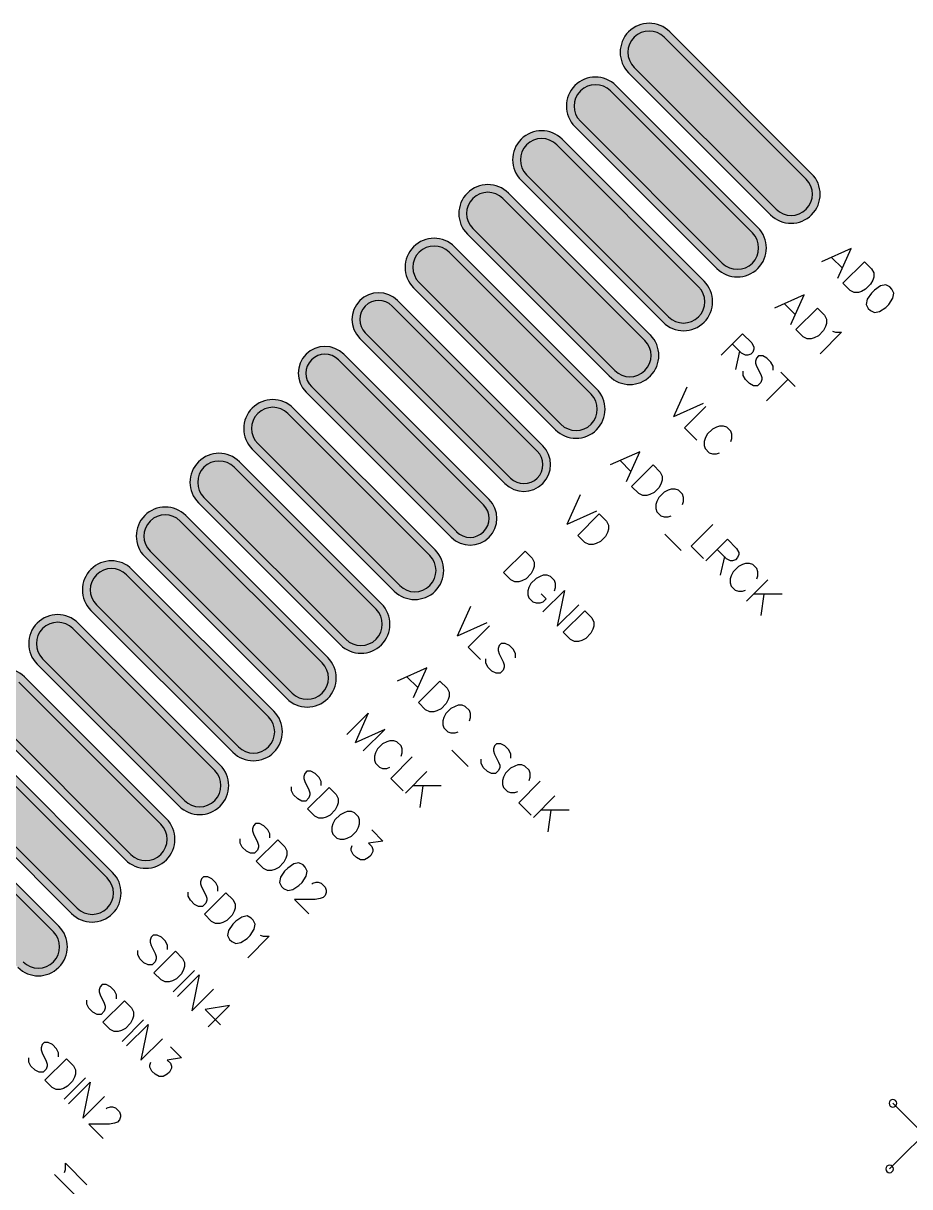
# Model space of a CAD drawing. Header units: millimetres. Extents: x -16.3 to 57, y -39.6 to 27.9.
# Drawn here: x 15.49 to 21.32, y -8.64 to -0.99 of the extents above; entities that cross this region are included whole.
import ezdxf

# ---------------------------------------------------------------- set-up
doc = ezdxf.new("R2010")
doc.units = ezdxf.units.MM
doc.header["$MEASUREMENT"] = 0
for name, color, linetype in [('TopLayer', 1, 'Continuous'), ('TopOverlay', 2, 'Continuous'), ('TopPaste', 8, 'Continuous'), ('TopSolder', 216, 'Continuous')]:
    doc.layers.add(name, color=color, linetype=linetype)

msp = doc.modelspace()

# ---------------------------------------------------------------- hatches: boundary and pattern name
at = {"layer": 'TopLayer'}
h = msp.add_hatch(color=1, dxfattribs=at)
edge = h.paths.add_edge_path()
edge.add_arc((20.5387, -2.1111), 0.14, 225, 405)
edge.add_line((20.6376, -2.0121), (19.7043, -1.0787))
edge.add_arc((19.6053, -1.1777), 0.14, 45, 225)
edge.add_line((19.5063, -1.2767), (20.4397, -2.2101))
h = msp.add_hatch(color=1, dxfattribs=at)
edge = h.paths.add_edge_path()
edge.add_arc((20.1851, -2.4646), 0.14, 225, 405)
edge.add_line((20.2841, -2.3657), (19.3507, -1.4323))
edge.add_arc((19.2517, -1.5313), 0.14, 45, 225)
edge.add_line((19.1527, -1.6302), (20.0861, -2.5636))
h = msp.add_hatch(color=1, dxfattribs=at)
edge = h.paths.add_edge_path()
edge.add_arc((19.8315, -2.8182), 0.14, 225, 405)
edge.add_line((19.9305, -2.7192), (18.9971, -1.7858))
edge.add_arc((18.8982, -1.8848), 0.14, 45, 225)
edge.add_line((18.7992, -1.9838), (19.7326, -2.9172))
h = msp.add_hatch(color=1, dxfattribs=at)
edge = h.paths.add_edge_path()
edge.add_arc((19.478, -3.1717), 0.14, 225, 405)
edge.add_line((19.577, -3.0728), (18.6436, -2.1394))
edge.add_arc((18.5446, -2.2384), 0.14, 45, 225)
edge.add_line((18.4456, -2.3373), (19.379, -3.2707))
h = msp.add_hatch(color=1, dxfattribs=at)
edge = h.paths.add_edge_path()
edge.add_arc((19.1244, -3.5253), 0.14, 225, 405)
edge.add_line((19.2234, -3.4263), (18.29, -2.4929))
edge.add_arc((18.1911, -2.5919), 0.14, 45, 225)
edge.add_line((18.0921, -2.6909), (19.0255, -3.6243))
h = msp.add_hatch(color=1, dxfattribs=at)
edge = h.paths.add_edge_path()
edge.add_arc((18.7815, -3.8895), 0.125, 225, 405)
edge.add_line((18.8699, -3.8011), (17.9153, -2.8465))
edge.add_arc((17.8269, -2.9349), 0.125, 45, 225)
edge.add_line((17.7385, -3.0232), (18.6931, -3.9778))
h = msp.add_hatch(color=1, dxfattribs=at)
edge = h.paths.add_edge_path()
edge.add_arc((18.4279, -4.243), 0.125, 225, 405)
edge.add_line((18.5163, -4.1546), (17.5617, -3.2))
edge.add_arc((17.4733, -3.2884), 0.125, 45, 225)
edge.add_line((17.385, -3.3768), (18.3396, -4.3314))
h = msp.add_hatch(color=1, dxfattribs=at)
edge = h.paths.add_edge_path()
edge.add_arc((18.0638, -4.586), 0.14, 225, 405)
edge.add_line((18.1628, -4.487), (17.2294, -3.5536))
edge.add_arc((17.1304, -3.6526), 0.14, 45, 225)
edge.add_line((17.0314, -3.7516), (17.9648, -4.6849))
h = msp.add_hatch(color=1, dxfattribs=at)
edge = h.paths.add_edge_path()
edge.add_arc((17.7102, -4.9395), 0.14, 225, 405)
edge.add_line((17.8092, -4.8405), (16.8758, -3.9071))
edge.add_arc((16.7768, -4.0061), 0.14, 45, 225)
edge.add_line((16.6779, -4.1051), (17.6112, -5.0385))
h = msp.add_hatch(color=1, dxfattribs=at)
edge = h.paths.add_edge_path()
edge.add_arc((17.3567, -5.2931), 0.14, 225, 405)
edge.add_line((17.4557, -5.1941), (16.5223, -4.2607))
edge.add_arc((16.4233, -4.3597), 0.14, 45, 225)
edge.add_line((16.3243, -4.4587), (17.2577, -5.3921))
h = msp.add_hatch(color=1, dxfattribs=at)
edge = h.paths.add_edge_path()
edge.add_arc((17.0031, -5.6466), 0.14, 225, 405)
edge.add_line((17.1021, -5.5476), (16.1687, -4.6142))
edge.add_arc((16.0697, -4.7132), 0.14, 45, 225)
edge.add_line((15.9707, -4.8122), (16.9041, -5.7456))
h = msp.add_hatch(color=1, dxfattribs=at)
edge = h.paths.add_edge_path()
edge.add_arc((16.6496, -6.0002), 0.14, 225, 405)
edge.add_line((16.7486, -5.9012), (15.8152, -4.9678))
edge.add_arc((15.7162, -5.0668), 0.14, 45, 225)
edge.add_line((15.6172, -5.1658), (16.5506, -6.0992))
h = msp.add_hatch(color=1, dxfattribs=at)
edge = h.paths.add_edge_path()
edge.add_arc((16.296, -6.3537), 0.14, 225, 405)
edge.add_line((16.395, -6.2547), (15.4616, -5.3213))
edge.add_arc((15.3626, -5.4203), 0.14, 45, 225)
edge.add_line((15.2636, -5.5193), (16.197, -6.4527))
h = msp.add_hatch(color=1, dxfattribs=at)
edge = h.paths.add_edge_path()
edge.add_arc((15.9425, -6.7073), 0.14, 225, 405)
edge.add_line((16.0415, -6.6083), (15.1081, -5.6749))
edge.add_arc((15.0091, -5.7739), 0.14, 45, 225)
edge.add_line((14.9101, -5.8729), (15.8435, -6.8063))
h = msp.add_hatch(color=1, dxfattribs=at)
edge = h.paths.add_edge_path()
edge.add_arc((15.5889, -7.0608), 0.14, 225, 405)
edge.add_line((15.6879, -6.9618), (14.7545, -6.0284))
edge.add_arc((14.6555, -6.1274), 0.14, 45, 225)
edge.add_line((14.5565, -6.2264), (15.4899, -7.1598))
at = {"layer": 'TopPaste'}
h = msp.add_hatch(color=8, dxfattribs=at)
edge = h.paths.add_edge_path()
edge.add_arc((20.5387, -2.1111), 0.14, 225, 405)
edge.add_line((20.6376, -2.0121), (19.7043, -1.0787))
edge.add_arc((19.6053, -1.1777), 0.14, 45, 225)
edge.add_line((19.5063, -1.2767), (20.4397, -2.2101))
h = msp.add_hatch(color=8, dxfattribs=at)
edge = h.paths.add_edge_path()
edge.add_arc((20.1851, -2.4646), 0.14, 225, 405)
edge.add_line((20.2841, -2.3657), (19.3507, -1.4323))
edge.add_arc((19.2517, -1.5313), 0.14, 45, 225)
edge.add_line((19.1527, -1.6302), (20.0861, -2.5636))
h = msp.add_hatch(color=8, dxfattribs=at)
edge = h.paths.add_edge_path()
edge.add_arc((19.8315, -2.8182), 0.14, 225, 405)
edge.add_line((19.9305, -2.7192), (18.9971, -1.7858))
edge.add_arc((18.8982, -1.8848), 0.14, 45, 225)
edge.add_line((18.7992, -1.9838), (19.7326, -2.9172))
h = msp.add_hatch(color=8, dxfattribs=at)
edge = h.paths.add_edge_path()
edge.add_arc((19.478, -3.1717), 0.14, 225, 405)
edge.add_line((19.577, -3.0728), (18.6436, -2.1394))
edge.add_arc((18.5446, -2.2384), 0.14, 45, 225)
edge.add_line((18.4456, -2.3373), (19.379, -3.2707))
h = msp.add_hatch(color=8, dxfattribs=at)
edge = h.paths.add_edge_path()
edge.add_arc((19.1244, -3.5253), 0.14, 225, 405)
edge.add_line((19.2234, -3.4263), (18.29, -2.4929))
edge.add_arc((18.1911, -2.5919), 0.14, 45, 225)
edge.add_line((18.0921, -2.6909), (19.0255, -3.6243))
h = msp.add_hatch(color=8, dxfattribs=at)
edge = h.paths.add_edge_path()
edge.add_arc((18.7815, -3.8895), 0.125, 225, 405)
edge.add_line((18.8699, -3.8011), (17.9153, -2.8465))
edge.add_arc((17.8269, -2.9349), 0.125, 45, 225)
edge.add_line((17.7385, -3.0232), (18.6931, -3.9778))
h = msp.add_hatch(color=8, dxfattribs=at)
edge = h.paths.add_edge_path()
edge.add_arc((18.4279, -4.243), 0.125, 225, 405)
edge.add_line((18.5163, -4.1546), (17.5617, -3.2))
edge.add_arc((17.4733, -3.2884), 0.125, 45, 225)
edge.add_line((17.385, -3.3768), (18.3396, -4.3314))
h = msp.add_hatch(color=8, dxfattribs=at)
edge = h.paths.add_edge_path()
edge.add_arc((18.0638, -4.586), 0.14, 225, 405)
edge.add_line((18.1628, -4.487), (17.2294, -3.5536))
edge.add_arc((17.1304, -3.6526), 0.14, 45, 225)
edge.add_line((17.0314, -3.7516), (17.9648, -4.6849))
h = msp.add_hatch(color=8, dxfattribs=at)
edge = h.paths.add_edge_path()
edge.add_arc((17.7102, -4.9395), 0.14, 225, 405)
edge.add_line((17.8092, -4.8405), (16.8758, -3.9071))
edge.add_arc((16.7768, -4.0061), 0.14, 45, 225)
edge.add_line((16.6779, -4.1051), (17.6112, -5.0385))
h = msp.add_hatch(color=8, dxfattribs=at)
edge = h.paths.add_edge_path()
edge.add_arc((17.3567, -5.2931), 0.14, 225, 405)
edge.add_line((17.4557, -5.1941), (16.5223, -4.2607))
edge.add_arc((16.4233, -4.3597), 0.14, 45, 225)
edge.add_line((16.3243, -4.4587), (17.2577, -5.3921))
h = msp.add_hatch(color=8, dxfattribs=at)
edge = h.paths.add_edge_path()
edge.add_arc((17.0031, -5.6466), 0.14, 225, 405)
edge.add_line((17.1021, -5.5476), (16.1687, -4.6142))
edge.add_arc((16.0697, -4.7132), 0.14, 45, 225)
edge.add_line((15.9707, -4.8122), (16.9041, -5.7456))
h = msp.add_hatch(color=8, dxfattribs=at)
edge = h.paths.add_edge_path()
edge.add_arc((16.6496, -6.0002), 0.14, 225, 405)
edge.add_line((16.7486, -5.9012), (15.8152, -4.9678))
edge.add_arc((15.7162, -5.0668), 0.14, 45, 225)
edge.add_line((15.6172, -5.1658), (16.5506, -6.0992))
h = msp.add_hatch(color=8, dxfattribs=at)
edge = h.paths.add_edge_path()
edge.add_arc((16.296, -6.3537), 0.14, 225, 405)
edge.add_line((16.395, -6.2547), (15.4616, -5.3213))
edge.add_arc((15.3626, -5.4203), 0.14, 45, 225)
edge.add_line((15.2636, -5.5193), (16.197, -6.4527))
h = msp.add_hatch(color=8, dxfattribs=at)
edge = h.paths.add_edge_path()
edge.add_arc((15.9425, -6.7073), 0.14, 225, 405)
edge.add_line((16.0415, -6.6083), (15.1081, -5.6749))
edge.add_arc((15.0091, -5.7739), 0.14, 45, 225)
edge.add_line((14.9101, -5.8729), (15.8435, -6.8063))
h = msp.add_hatch(color=8, dxfattribs=at)
edge = h.paths.add_edge_path()
edge.add_arc((15.5889, -7.0608), 0.14, 225, 405)
edge.add_line((15.6879, -6.9618), (14.7545, -6.0284))
edge.add_arc((14.6555, -6.1274), 0.14, 45, 225)
edge.add_line((14.5565, -6.2264), (15.4899, -7.1598))
at = {"layer": 'TopSolder'}
h = msp.add_hatch(color=216, dxfattribs=at)
edge = h.paths.add_edge_path()
edge.add_arc((20.5387, -2.1111), 0.1908, 225, 405)
edge.add_line((20.6736, -1.9762), (19.7402, -1.0428))
edge.add_arc((19.6053, -1.1777), 0.1908, 45, 225)
edge.add_line((19.4704, -1.3126), (20.4037, -2.246))
h = msp.add_hatch(color=216, dxfattribs=at)
edge = h.paths.add_edge_path()
edge.add_arc((20.1851, -2.4646), 0.1908, 225, 405)
edge.add_line((20.32, -2.3297), (19.3866, -1.3963))
edge.add_arc((19.2517, -1.5313), 0.1908, 45, 225)
edge.add_line((19.1168, -1.6662), (20.0502, -2.5996))
h = msp.add_hatch(color=216, dxfattribs=at)
edge = h.paths.add_edge_path()
edge.add_arc((19.8315, -2.8182), 0.1908, 225, 405)
edge.add_line((19.9665, -2.6833), (19.0331, -1.7499))
edge.add_arc((18.8982, -1.8848), 0.1908, 45, 225)
edge.add_line((18.7632, -2.0197), (19.6966, -2.9531))
h = msp.add_hatch(color=216, dxfattribs=at)
edge = h.paths.add_edge_path()
edge.add_arc((19.478, -3.1717), 0.1908, 225, 405)
edge.add_line((19.6129, -3.0368), (18.6795, -2.1034))
edge.add_arc((18.5446, -2.2384), 0.1908, 45, 225)
edge.add_line((18.4097, -2.3733), (19.3431, -3.3067))
h = msp.add_hatch(color=216, dxfattribs=at)
edge = h.paths.add_edge_path()
edge.add_arc((19.1244, -3.5253), 0.1908, 225, 405)
edge.add_line((19.2594, -3.3904), (18.326, -2.457))
edge.add_arc((18.1911, -2.5919), 0.1908, 45, 225)
edge.add_line((18.0561, -2.7268), (18.9895, -3.6602))
h = msp.add_hatch(color=216, dxfattribs=at)
edge = h.paths.add_edge_path()
edge.add_arc((18.7815, -3.8895), 0.1758, 225, 405)
edge.add_line((18.9058, -3.7652), (17.9512, -2.8106))
edge.add_arc((17.8269, -2.9349), 0.1758, 45, 225)
edge.add_line((17.7026, -3.0592), (18.6572, -4.0138))
h = msp.add_hatch(color=216, dxfattribs=at)
edge = h.paths.add_edge_path()
edge.add_arc((18.4279, -4.243), 0.1758, 225, 405)
edge.add_line((18.5522, -4.1187), (17.5976, -3.1641))
edge.add_arc((17.4733, -3.2884), 0.1758, 45, 225)
edge.add_line((17.349, -3.4127), (18.3036, -4.3673))
h = msp.add_hatch(color=216, dxfattribs=at)
edge = h.paths.add_edge_path()
edge.add_arc((18.0638, -4.586), 0.1908, 225, 405)
edge.add_line((18.1987, -4.451), (17.2653, -3.5177))
edge.add_arc((17.1304, -3.6526), 0.1908, 45, 225)
edge.add_line((16.9955, -3.7875), (17.9289, -4.7209))
h = msp.add_hatch(color=216, dxfattribs=at)
edge = h.paths.add_edge_path()
edge.add_arc((17.7102, -4.9395), 0.1908, 225, 405)
edge.add_line((17.8451, -4.8046), (16.9118, -3.8712))
edge.add_arc((16.7768, -4.0061), 0.1908, 45, 225)
edge.add_line((16.6419, -4.141), (17.5753, -5.0744))
h = msp.add_hatch(color=216, dxfattribs=at)
edge = h.paths.add_edge_path()
edge.add_arc((17.3567, -5.2931), 0.1908, 225, 405)
edge.add_line((17.4916, -5.1582), (16.5582, -4.2248))
edge.add_arc((16.4233, -4.3597), 0.1908, 45, 225)
edge.add_line((16.2884, -4.4946), (17.2218, -5.428))
h = msp.add_hatch(color=216, dxfattribs=at)
edge = h.paths.add_edge_path()
edge.add_arc((17.0031, -5.6466), 0.1908, 225, 405)
edge.add_line((17.138, -5.5117), (16.2046, -4.5783))
edge.add_arc((16.0697, -4.7132), 0.1908, 45, 225)
edge.add_line((15.9348, -4.8481), (16.8682, -5.7815))
h = msp.add_hatch(color=216, dxfattribs=at)
edge = h.paths.add_edge_path()
edge.add_arc((16.6496, -6.0002), 0.1908, 225, 405)
edge.add_line((16.7845, -5.8653), (15.8511, -4.9319))
edge.add_arc((15.7162, -5.0668), 0.1908, 45, 225)
edge.add_line((15.5813, -5.2017), (16.5147, -6.1351))
h = msp.add_hatch(color=216, dxfattribs=at)
edge = h.paths.add_edge_path()
edge.add_arc((16.296, -6.3537), 0.1908, 225, 405)
edge.add_line((16.4309, -6.2188), (15.4975, -5.2854))
edge.add_arc((15.3626, -5.4203), 0.1908, 45, 225)
edge.add_line((15.2277, -5.5552), (16.1611, -6.4886))
h = msp.add_hatch(color=216, dxfattribs=at)
edge = h.paths.add_edge_path()
edge.add_arc((15.9425, -6.7073), 0.1908, 225, 405)
edge.add_line((16.0774, -6.5724), (15.144, -5.639))
edge.add_arc((15.0091, -5.7739), 0.1908, 45, 225)
edge.add_line((14.8742, -5.9088), (15.8076, -6.8422))
h = msp.add_hatch(color=216, dxfattribs=at)
edge = h.paths.add_edge_path()
edge.add_arc((15.5889, -7.0608), 0.1908, 225, 405)
edge.add_line((15.7238, -6.9259), (14.7904, -5.9925))
edge.add_arc((14.6555, -6.1274), 0.1908, 45, 225)
edge.add_line((14.5206, -6.2623), (15.454, -7.1957))

# ---------------------------------------------------------------- linework, layer by layer
at = {"layer": 'TopLayer', "color": 1}
for p, q in [((20.6376, -2.0121), (19.7043, -1.0787)), ((19.5063, -1.2767), (20.4397, -2.2101)), ((20.2841, -2.3657), (19.3507, -1.4323)), ((19.1527, -1.6302), (20.0861, -2.5636)), ((19.9305, -2.7192), (18.9971, -1.7858)), ((18.7992, -1.9838), (19.7326, -2.9172)), ((19.577, -3.0728), (18.6436, -2.1394)), ((18.4456, -2.3373), (19.379, -3.2707)), ((19.2234, -3.4263), (18.29, -2.4929)), ((18.0921, -2.6909), (19.0255, -3.6243)), ((18.8699, -3.8011), (17.9153, -2.8465)), ((17.7385, -3.0232), (18.6931, -3.9778)), ((18.5163, -4.1546), (17.5617, -3.2)), ((17.385, -3.3768), (18.3396, -4.3314)), ((18.1628, -4.487), (17.2294, -3.5536)), ((17.0314, -3.7516), (17.9648, -4.6849)), ((17.8092, -4.8405), (16.8758, -3.9071)), ((16.6779, -4.1051), (17.6112, -5.0385)), ((17.4557, -5.1941), (16.5223, -4.2607)), ((16.3243, -4.4587), (17.2577, -5.3921)), ((17.1021, -5.5476), (16.1687, -4.6142)), ((15.9707, -4.8122), (16.9041, -5.7456)), ((16.7486, -5.9012), (15.8152, -4.9678)), ((15.6172, -5.1658), (16.5506, -6.0992)), ((16.395, -6.2547), (15.4616, -5.3213)), ((15.2636, -5.5193), (16.197, -6.4527)), ((16.0415, -6.6083), (15.1081, -5.6749)), ((14.9101, -5.8729), (15.8435, -6.8063)), ((15.6879, -6.9618), (14.7545, -6.0284))]:
    msp.add_line(p, q, dxfattribs=at)
for centre, radius, start, end in [((19.6053, -1.1777), 0.14, 45, 225), ((19.2517, -1.5313), 0.14, 45, 225), ((18.8982, -1.8848), 0.14, 45, 225), ((20.5387, -2.1111), 0.14, 225, 45), ((18.5446, -2.2384), 0.14, 45, 225), ((20.1851, -2.4646), 0.14, 225, 45), ((18.1911, -2.5919), 0.14, 45, 225), ((19.8315, -2.8182), 0.14, 225, 45), ((17.8269, -2.9349), 0.125, 45, 225), ((19.478, -3.1717), 0.14, 225, 45), ((17.4733, -3.2884), 0.125, 45, 225), ((19.1244, -3.5253), 0.14, 225, 45), ((17.1304, -3.6526), 0.14, 45, 225), ((18.7815, -3.8895), 0.125, 225, 45), ((16.7768, -4.0061), 0.14, 45, 225), ((18.4279, -4.243), 0.125, 225, 45), ((16.4233, -4.3597), 0.14, 45, 225), ((18.0638, -4.586), 0.14, 225, 45), ((16.0697, -4.7132), 0.14, 45, 225), ((17.7102, -4.9395), 0.14, 225, 45), ((15.7162, -5.0668), 0.14, 45, 225), ((17.3567, -5.2931), 0.14, 225, 45), ((17.0031, -5.6466), 0.14, 225, 45), ((16.6496, -6.0002), 0.14, 225, 45), ((16.296, -6.3537), 0.14, 225, 45), ((15.9425, -6.7073), 0.14, 225, 45), ((15.5889, -7.0608), 0.14, 225, 45)]:
    msp.add_arc(centre, radius, start, end, dxfattribs=at)
at = {"layer": 'TopOverlay'}
for p, q in [((20.9342, -2.468), (20.739, -2.5556)), ((20.8467, -2.6633), (20.9342, -2.468)), ((20.8063, -2.5286), (20.8736, -2.596)), ((21.0211, -2.5549), (20.8797, -2.6963)), ((21.0211, -2.5549), (21.0682, -2.602)), ((21.0749, -2.6761), (21.0615, -2.703)), ((21.0682, -2.602), (21.0817, -2.629)), ((21.0817, -2.6559), (21.0749, -2.6761)), ((21.0817, -2.629), (21.0817, -2.6559)), ((20.9268, -2.7434), (20.8797, -2.6963)), ((20.9538, -2.7569), (20.9268, -2.7434)), ((21.0009, -2.7502), (20.9807, -2.7569)), ((21.0278, -2.7367), (21.0009, -2.7502)), ((21.0615, -2.703), (21.0278, -2.7367)), ((21.0864, -2.7414), (21.0662, -2.7616)), ((21.1268, -2.7145), (21.0864, -2.7414)), ((21.1605, -2.7077), (21.1268, -2.7145)), ((21.1874, -2.7212), (21.1605, -2.7077)), ((21.2008, -2.7347), (21.1874, -2.7212)), ((21.2143, -2.7616), (21.2008, -2.7347)), ((20.6244, -2.7731), (20.4291, -2.8606)), ((20.5368, -2.9684), (20.6244, -2.7731)), ((20.9807, -2.7569), (20.9538, -2.7569)), ((21.0393, -2.802), (21.0325, -2.8357)), ((21.0662, -2.7616), (21.0393, -2.802)), ((21.1807, -2.8357), (21.2076, -2.7953)), ((21.2076, -2.7953), (21.2143, -2.7616)), ((20.4964, -2.8337), (20.5638, -2.901)), ((20.7112, -2.86), (20.5698, -3.0014)), ((20.7112, -2.86), (20.7584, -2.9071)), ((20.7584, -2.9071), (20.7718, -2.934)), ((21.0325, -2.8357), (21.046, -2.8626)), ((21.046, -2.8626), (21.0595, -2.8761)), ((21.0595, -2.8761), (21.0864, -2.8895)), ((21.0864, -2.8895), (21.1201, -2.8828)), ((21.1201, -2.8828), (21.1605, -2.8559)), ((21.1605, -2.8559), (21.1807, -2.8357)), ((20.7651, -2.9812), (20.7516, -3.0081)), ((20.7718, -2.961), (20.7651, -2.9812)), ((20.7718, -2.934), (20.7718, -2.961)), ((20.2195, -3.0289), (20.0781, -3.1703)), ((20.2195, -3.0289), (20.2801, -3.0895)), ((20.617, -3.0485), (20.5698, -3.0014)), ((20.6439, -3.062), (20.617, -3.0485)), ((20.691, -3.0552), (20.6708, -3.062)), ((20.718, -3.0418), (20.691, -3.0552)), ((20.7516, -3.0081), (20.718, -3.0418)), ((20.8708, -3.0195), (20.7294, -3.1609)), ((20.8102, -3.0128), (20.8304, -3.0195)), ((20.8304, -3.0195), (20.8708, -3.0195)), ((20.2128, -3.1569), (20.1522, -3.0963)), ((20.2801, -3.0895), (20.2936, -3.1165)), ((20.2936, -3.1299), (20.2868, -3.1501)), ((20.2936, -3.1165), (20.2936, -3.1299)), ((20.6708, -3.062), (20.6439, -3.062)), ((20.1993, -3.1434), (20.1724, -3.2646)), ((20.2397, -3.1703), (20.2128, -3.1569)), ((20.2532, -3.1703), (20.2397, -3.1703)), ((20.2734, -3.1636), (20.2532, -3.1703)), ((20.2868, -3.1501), (20.2734, -3.1636)), ((20.3118, -3.1885), (20.305, -3.2087)), ((20.305, -3.2087), (20.305, -3.2222)), ((20.3252, -3.175), (20.3118, -3.1885)), ((20.3521, -3.175), (20.3252, -3.175)), ((20.3791, -3.1885), (20.3521, -3.175)), ((20.406, -3.2154), (20.3791, -3.1885)), ((20.2242, -3.303), (20.2242, -3.276)), ((20.305, -3.2222), (20.3118, -3.2424)), ((20.3118, -3.2424), (20.3387, -3.2962)), ((20.4195, -3.2424), (20.406, -3.2154)), ((20.4195, -3.2693), (20.4195, -3.2424)), ((20.4713, -3.2808), (20.5656, -3.375)), ((20.2377, -3.3299), (20.2242, -3.303)), ((20.2646, -3.3568), (20.2377, -3.3299)), ((20.2916, -3.3703), (20.2646, -3.3568)), ((20.3387, -3.3501), (20.3185, -3.3703)), ((20.3387, -3.2962), (20.3454, -3.3164)), ((20.3454, -3.3299), (20.3387, -3.3501)), ((20.3454, -3.3164), (20.3454, -3.3299)), ((20.5185, -3.3279), (20.3771, -3.4693)), ((19.8527, -3.3805), (19.7651, -3.5758)), ((20.3185, -3.3703), (20.2916, -3.3703)), ((19.9604, -3.4882), (19.7651, -3.5758)), ((19.9786, -3.5064), (19.8372, -3.6478)), ((19.8372, -3.6478), (19.918, -3.7286)), ((20.021, -3.6566), (19.9873, -3.6902)), ((20.0479, -3.6431), (20.021, -3.6566)), ((20.0681, -3.6364), (20.0479, -3.6431)), ((20.095, -3.6364), (20.0681, -3.6364)), ((20.1152, -3.6431), (20.095, -3.6364)), ((20.1422, -3.67), (20.1152, -3.6431)), ((20.1489, -3.6902), (20.1422, -3.67)), ((19.9739, -3.7172), (19.9671, -3.7374)), ((19.9671, -3.7374), (19.9671, -3.7643)), ((19.9873, -3.6902), (19.9739, -3.7172)), ((20.1422, -3.7374), (20.1489, -3.7172)), ((20.1489, -3.7172), (20.1489, -3.6902)), ((19.5441, -3.8045), (19.3488, -3.892)), ((19.4565, -3.9997), (19.5441, -3.8045)), ((19.9671, -3.7643), (19.9739, -3.7845)), ((19.9739, -3.7845), (20.0008, -3.8114)), ((20.0008, -3.8114), (20.021, -3.8182)), ((20.021, -3.8182), (20.0479, -3.8182)), ((20.0479, -3.8182), (20.0681, -3.8114)), ((19.4161, -3.8651), (19.4835, -3.9324)), ((19.6309, -3.8914), (19.4895, -4.0327)), ((19.6309, -3.8914), (19.678, -3.9385)), ((19.678, -3.9385), (19.6915, -3.9654)), ((19.6915, -3.9654), (19.6915, -3.9923)), ((19.5367, -4.0799), (19.4895, -4.0327)), ((19.6713, -4.0395), (19.6377, -4.0731)), ((19.6848, -4.0125), (19.6713, -4.0395)), ((19.6915, -3.9923), (19.6848, -4.0125)), ((19.7501, -4.0509), (19.7299, -4.0577)), ((19.777, -4.0509), (19.7501, -4.0509)), ((19.7972, -4.0577), (19.777, -4.0509)), ((19.1516, -4.0881), (19.0641, -4.2833)), ((19.5636, -4.0933), (19.5367, -4.0799)), ((19.5905, -4.0933), (19.5636, -4.0933)), ((19.6107, -4.0866), (19.5905, -4.0933)), ((19.6377, -4.0731), (19.6107, -4.0866)), ((19.6558, -4.1317), (19.6491, -4.1519)), ((19.6693, -4.1048), (19.6558, -4.1317)), ((19.703, -4.0711), (19.6693, -4.1048)), ((19.7299, -4.0577), (19.703, -4.0711)), ((19.8242, -4.0846), (19.7972, -4.0577)), ((19.8309, -4.1048), (19.8242, -4.0846)), ((19.8242, -4.1519), (19.8309, -4.1317)), ((19.8309, -4.1317), (19.8309, -4.1048)), ((19.2594, -4.1958), (19.0641, -4.2833)), ((19.6491, -4.1519), (19.6491, -4.1788)), ((19.6491, -4.1788), (19.6558, -4.199)), ((19.6558, -4.199), (19.6828, -4.226)), ((19.2775, -4.214), (19.1361, -4.3554)), ((19.2775, -4.214), (19.3247, -4.2611)), ((19.3247, -4.2611), (19.3381, -4.288)), ((19.6828, -4.226), (19.703, -4.2327)), ((19.703, -4.2327), (19.7299, -4.2327)), ((19.7299, -4.2327), (19.7501, -4.226)), ((20.0234, -4.2839), (19.8821, -4.4253)), ((19.1833, -4.4025), (19.1361, -4.3554)), ((19.3314, -4.3352), (19.3179, -4.3621)), ((19.3381, -4.315), (19.3314, -4.3352)), ((19.3381, -4.288), (19.3381, -4.315)), ((19.709, -4.3465), (19.8167, -4.4542)), ((19.2102, -4.4159), (19.1833, -4.4025)), ((19.2371, -4.416), (19.2102, -4.4159)), ((19.2573, -4.4092), (19.2371, -4.416)), ((19.2843, -4.3958), (19.2573, -4.4092)), ((19.3179, -4.3621), (19.2843, -4.3958)), ((19.8821, -4.4253), (19.9628, -4.5061)), ((20.1197, -4.3802), (19.9783, -4.5215)), ((20.1197, -4.3802), (20.1803, -4.4408)), ((18.7892, -4.4582), (18.6478, -4.5996)), ((18.7892, -4.4582), (18.8363, -4.5053)), ((18.8363, -4.5053), (18.8498, -4.5322)), ((20.113, -4.5081), (20.0524, -4.4475)), ((20.0995, -4.4946), (20.0726, -4.6158)), ((20.1399, -4.5215), (20.113, -4.5081)), ((20.1871, -4.5013), (20.1736, -4.5148)), ((20.1803, -4.4408), (20.1938, -4.4677)), ((20.1938, -4.4812), (20.1871, -4.5013)), ((20.1938, -4.4677), (20.1938, -4.4812)), ((18.843, -4.5794), (18.8296, -4.6063)), ((18.8498, -4.5592), (18.843, -4.5794)), ((18.8498, -4.5322), (18.8498, -4.5592)), ((20.1534, -4.5215), (20.1399, -4.5215)), ((20.1736, -4.5148), (20.1534, -4.5215)), ((20.1918, -4.5599), (20.1581, -4.5936)), ((20.2187, -4.5465), (20.1918, -4.5599)), ((20.2389, -4.5397), (20.2187, -4.5465)), ((20.2658, -4.5397), (20.2389, -4.5397)), ((20.286, -4.5465), (20.2658, -4.5397)), ((20.313, -4.5734), (20.286, -4.5465)), ((20.3197, -4.5936), (20.313, -4.5734)), ((18.6949, -4.6467), (18.6478, -4.5996)), ((18.7218, -4.6602), (18.6949, -4.6467)), ((18.7488, -4.6602), (18.7218, -4.6602)), ((18.769, -4.6534), (18.7488, -4.6602)), ((18.7959, -4.64), (18.769, -4.6534)), ((18.8296, -4.6063), (18.7959, -4.64)), ((18.8612, -4.6379), (18.8275, -4.6716)), ((18.8881, -4.6245), (18.8612, -4.6379)), ((18.9083, -4.6177), (18.8881, -4.6245)), ((18.9353, -4.6177), (18.9083, -4.6177)), ((18.9555, -4.6245), (18.9353, -4.6177)), ((18.9824, -4.6514), (18.9555, -4.6245)), ((18.9891, -4.6716), (18.9824, -4.6514)), ((20.1446, -4.6205), (20.1379, -4.6407)), ((20.1379, -4.6407), (20.1379, -4.6677)), ((20.1379, -4.6677), (20.1446, -4.6879)), ((20.1581, -4.5936), (20.1446, -4.6205)), ((20.3863, -4.6468), (20.245, -4.7882)), ((20.313, -4.6407), (20.3197, -4.6205)), ((20.3197, -4.6205), (20.3197, -4.5936)), ((18.8141, -4.6985), (18.8073, -4.7187)), ((18.8073, -4.7187), (18.8073, -4.7457)), ((18.8275, -4.6716), (18.8141, -4.6985)), ((18.8949, -4.7389), (18.9285, -4.7726)), ((19.0484, -4.7174), (18.907, -4.8588)), ((18.9824, -4.7187), (18.9891, -4.6985)), ((18.9891, -4.6985), (18.9891, -4.6716)), ((19.0484, -4.7174), (19.0013, -4.953)), ((20.1446, -4.6879), (20.1716, -4.7148)), ((20.1716, -4.7148), (20.1918, -4.7215)), ((20.1918, -4.7215), (20.2187, -4.7215)), ((20.2187, -4.7215), (20.2389, -4.7148)), ((20.4806, -4.741), (20.2921, -4.741)), ((20.3594, -4.741), (20.3392, -4.8824)), ((18.8073, -4.7457), (18.8141, -4.7659)), ((18.8141, -4.7659), (18.841, -4.7928)), ((18.841, -4.7928), (18.8612, -4.7995)), ((18.8612, -4.7995), (18.8881, -4.7995)), ((18.8881, -4.7995), (18.9083, -4.7928)), ((18.9083, -4.7928), (18.9285, -4.7726)), ((19.1426, -4.8116), (19.0013, -4.953)), ((18.4304, -4.8235), (18.3429, -5.0187)), ((19.1817, -4.8507), (19.0403, -4.9921)), ((19.1817, -4.8507), (19.2288, -4.8978)), ((18.5381, -4.9312), (18.3429, -5.0187)), ((18.5563, -4.9494), (18.4149, -5.0907)), ((19.2356, -4.9719), (19.2221, -4.9988)), ((19.2288, -4.8978), (19.2423, -4.9248)), ((19.2423, -4.9517), (19.2356, -4.9719)), ((19.2423, -4.9248), (19.2423, -4.9517)), ((19.0874, -5.0392), (19.0403, -4.9921)), ((19.1144, -5.0527), (19.0874, -5.0392)), ((19.1615, -5.046), (19.1413, -5.0527)), ((19.1884, -5.0325), (19.1615, -5.046)), ((19.2221, -4.9988), (19.1884, -5.0325)), ((18.4149, -5.0907), (18.4957, -5.1715)), ((18.6189, -5.0793), (18.6122, -5.0995)), ((18.6122, -5.0995), (18.6122, -5.113)), ((18.6122, -5.113), (18.6189, -5.1332)), ((18.6324, -5.0658), (18.6189, -5.0793)), ((18.6593, -5.0658), (18.6324, -5.0658)), ((18.6862, -5.0793), (18.6593, -5.0658)), ((18.7132, -5.1062), (18.6862, -5.0793)), ((18.7266, -5.1332), (18.7132, -5.1062)), ((19.1413, -5.0527), (19.1144, -5.0527)), ((18.5314, -5.1938), (18.5314, -5.1668)), ((18.5449, -5.2207), (18.5314, -5.1938)), ((18.6189, -5.1332), (18.6458, -5.187)), ((18.6458, -5.187), (18.6526, -5.2072)), ((18.7266, -5.1601), (18.7266, -5.1332)), ((18.143, -5.2262), (17.9477, -5.3137)), ((18.0555, -5.4215), (18.143, -5.2262)), ((18.5718, -5.2476), (18.5449, -5.2207)), ((18.5987, -5.2611), (18.5718, -5.2476)), ((18.6256, -5.2611), (18.5987, -5.2611)), ((18.6458, -5.2409), (18.6256, -5.2611)), ((18.6526, -5.2207), (18.6458, -5.2409)), ((18.6526, -5.2072), (18.6526, -5.2207)), ((18.0151, -5.2868), (18.0824, -5.3541)), ((18.2298, -5.3131), (18.0884, -5.4544)), ((18.2298, -5.3131), (18.277, -5.3602)), ((18.277, -5.3602), (18.2904, -5.3871)), ((18.2904, -5.414), (18.2837, -5.4342)), ((18.2904, -5.3871), (18.2904, -5.414)), ((18.1356, -5.5016), (18.0884, -5.4544)), ((18.1625, -5.515), (18.1356, -5.5016)), ((18.2096, -5.5083), (18.1894, -5.515)), ((18.2366, -5.4948), (18.2096, -5.5083)), ((18.2702, -5.4612), (18.2366, -5.4948)), ((18.3019, -5.4928), (18.2682, -5.5265)), ((18.2837, -5.4342), (18.2702, -5.4612)), ((18.3288, -5.4794), (18.3019, -5.4928)), ((18.349, -5.4726), (18.3288, -5.4794)), ((18.3759, -5.4726), (18.349, -5.4726)), ((18.3961, -5.4794), (18.3759, -5.4726)), ((18.4231, -5.5063), (18.3961, -5.4794)), ((18.4298, -5.5265), (18.4231, -5.5063)), ((17.7586, -5.5235), (17.6172, -5.6649)), ((17.7586, -5.5235), (17.6711, -5.7187)), ((18.1894, -5.515), (18.1625, -5.515)), ((18.2548, -5.5534), (18.248, -5.5736)), ((18.248, -5.5736), (18.248, -5.6005)), ((18.2682, -5.5265), (18.2548, -5.5534)), ((18.4231, -5.5736), (18.4298, -5.5534)), ((18.4298, -5.5534), (18.4298, -5.5265)), ((17.8664, -5.6312), (17.6711, -5.7187)), ((17.8664, -5.6312), (17.725, -5.7726)), ((18.248, -5.6005), (18.2547, -5.6207)), ((18.2547, -5.6207), (18.2817, -5.6477)), ((18.2817, -5.6477), (18.3019, -5.6544)), ((18.3019, -5.6544), (18.3288, -5.6544)), ((18.3288, -5.6544), (18.349, -5.6477)), ((17.8529, -5.7255), (17.8192, -5.7591)), ((17.8798, -5.712), (17.8529, -5.7255)), ((17.9, -5.7053), (17.8798, -5.712)), ((17.927, -5.7053), (17.9, -5.7053)), ((17.9472, -5.712), (17.927, -5.7053)), ((17.9741, -5.7389), (17.9472, -5.712)), ((17.9808, -5.7591), (17.9741, -5.7389)), ((18.6022, -5.7258), (18.5887, -5.7392)), ((18.6291, -5.7258), (18.6022, -5.7258)), ((18.656, -5.7392), (18.6291, -5.7258)), ((17.8058, -5.7861), (17.799, -5.8063)), ((17.799, -5.8063), (17.799, -5.8332)), ((17.8192, -5.7591), (17.8058, -5.7861)), ((18.0475, -5.8123), (17.9061, -5.9537)), ((17.9741, -5.8063), (17.9808, -5.7861)), ((17.9808, -5.7861), (17.9808, -5.7591)), ((18.3079, -5.7682), (18.4157, -5.8759)), ((18.5887, -5.7392), (18.582, -5.7594)), ((18.582, -5.7594), (18.582, -5.7729)), ((18.582, -5.7729), (18.5887, -5.7931)), ((18.5887, -5.7931), (18.6156, -5.847)), ((18.683, -5.7662), (18.656, -5.7392)), ((18.6964, -5.7931), (18.683, -5.7662)), ((18.6964, -5.82), (18.6964, -5.7931)), ((17.799, -5.8332), (17.8058, -5.8534)), ((17.8058, -5.8534), (17.8327, -5.8803)), ((17.8327, -5.8803), (17.8529, -5.8871)), ((17.8529, -5.8871), (17.8798, -5.8871)), ((17.8798, -5.8871), (17.9, -5.8803)), ((18.5012, -5.8537), (18.5012, -5.8268)), ((18.5146, -5.8806), (18.5012, -5.8537)), ((18.5416, -5.9076), (18.5146, -5.8806)), ((18.6156, -5.847), (18.6224, -5.8672)), ((18.6224, -5.8806), (18.6156, -5.9008)), ((18.6224, -5.8672), (18.6224, -5.8806)), ((18.6944, -5.8853), (18.6607, -5.919)), ((18.7213, -5.8719), (18.6944, -5.8853)), ((18.7415, -5.8651), (18.7213, -5.8719)), ((18.7685, -5.8651), (18.7415, -5.8651)), ((18.7887, -5.8719), (18.7685, -5.8651)), ((18.8156, -5.8988), (18.7887, -5.8719)), ((17.3413, -5.9202), (17.3345, -5.9404)), ((17.3345, -5.9404), (17.3345, -5.9538)), ((17.3345, -5.9538), (17.3413, -5.974)), ((17.3547, -5.9067), (17.3413, -5.9202)), ((17.3817, -5.9067), (17.3547, -5.9067)), ((17.4086, -5.9202), (17.3817, -5.9067)), ((17.4355, -5.9471), (17.4086, -5.9202)), ((17.449, -5.974), (17.4355, -5.9471)), ((17.9061, -5.9537), (17.9869, -6.0345)), ((18.1438, -5.9086), (18.0024, -6.05)), ((18.5685, -5.921), (18.5416, -5.9076)), ((18.5954, -5.921), (18.5685, -5.921)), ((18.6156, -5.9008), (18.5954, -5.921)), ((18.6473, -5.9459), (18.6405, -5.9661)), ((18.6405, -5.9661), (18.6405, -5.9931)), ((18.6607, -5.919), (18.6473, -5.9459)), ((18.8223, -5.919), (18.8156, -5.8988)), ((18.8156, -5.9661), (18.8223, -5.9459)), ((18.8223, -5.9459), (18.8223, -5.919)), ((17.2538, -6.0346), (17.2538, -6.0077)), ((17.2672, -6.0616), (17.2538, -6.0346)), ((17.3413, -5.974), (17.3682, -6.0279)), ((17.5008, -6.0124), (17.3595, -6.1538)), ((17.3682, -6.0279), (17.3749, -6.0481)), ((17.449, -6.001), (17.449, -5.974)), ((17.5008, -6.0124), (17.548, -6.0596)), ((18.238, -6.0029), (18.0495, -6.0029)), ((18.1168, -6.0029), (18.0966, -6.1443)), ((18.6405, -5.9931), (18.6473, -6.0133)), ((18.6473, -6.0133), (18.6742, -6.0402)), ((18.6742, -6.0402), (18.6944, -6.0469)), ((18.7213, -6.0469), (18.7415, -6.0402)), ((18.889, -5.9722), (18.7476, -6.1136)), ((17.2941, -6.0885), (17.2672, -6.0616)), ((17.3211, -6.102), (17.2941, -6.0885)), ((17.348, -6.102), (17.3211, -6.102)), ((17.3682, -6.0818), (17.348, -6.102)), ((17.3749, -6.0616), (17.3682, -6.0818)), ((17.3749, -6.0481), (17.3749, -6.0616)), ((17.548, -6.0596), (17.5614, -6.0865)), ((17.5614, -6.1134), (17.5547, -6.1336)), ((17.5614, -6.0865), (17.5614, -6.1134)), ((18.6944, -6.0469), (18.7213, -6.0469)), ((18.7476, -6.1136), (18.8284, -6.1944)), ((18.9853, -6.0685), (18.8439, -6.2099)), ((17.4066, -6.2009), (17.3595, -6.1538)), ((17.5076, -6.1942), (17.4806, -6.2077)), ((17.5412, -6.1605), (17.5076, -6.1942)), ((17.5729, -6.1922), (17.5392, -6.2259)), ((17.5547, -6.1336), (17.5412, -6.1605)), ((17.5998, -6.1787), (17.5729, -6.1922)), ((17.62, -6.172), (17.5998, -6.1787)), ((17.647, -6.172), (17.62, -6.172)), ((17.6672, -6.1787), (17.647, -6.172)), ((17.6941, -6.2057), (17.6672, -6.1787)), ((19.0795, -6.1627), (18.891, -6.1627)), ((18.9583, -6.1627), (18.9381, -6.3041)), ((17.0037, -6.2642), (16.997, -6.2845)), ((17.0172, -6.2508), (17.0037, -6.2642)), ((17.0441, -6.2508), (17.0172, -6.2508)), ((17.071, -6.2642), (17.0441, -6.2508)), ((17.098, -6.2912), (17.071, -6.2642)), ((17.4335, -6.2144), (17.4066, -6.2009)), ((17.4605, -6.2144), (17.4335, -6.2144)), ((17.4806, -6.2077), (17.4605, -6.2144)), ((17.5258, -6.2528), (17.519, -6.273)), ((17.519, -6.273), (17.519, -6.2999)), ((17.5392, -6.2259), (17.5258, -6.2528)), ((17.6806, -6.2999), (17.6941, -6.273)), ((17.7008, -6.2259), (17.6941, -6.2057)), ((17.6941, -6.273), (17.7008, -6.2528)), ((17.7008, -6.2528), (17.7008, -6.2259)), ((16.997, -6.2845), (16.997, -6.2979)), ((16.997, -6.2979), (17.0037, -6.3181)), ((17.0037, -6.3181), (17.0306, -6.372)), ((17.1114, -6.3181), (17.098, -6.2912)), ((17.1114, -6.345), (17.1114, -6.3181)), ((17.519, -6.2999), (17.5258, -6.3201)), ((17.5258, -6.3201), (17.5527, -6.347)), ((17.5527, -6.347), (17.5729, -6.3538)), ((17.5998, -6.3538), (17.62, -6.347)), ((17.62, -6.347), (17.647, -6.3336)), ((17.647, -6.3336), (17.6806, -6.2999)), ((17.7809, -6.2925), (17.855, -6.3666)), ((16.9162, -6.3787), (16.9162, -6.3518)), ((16.9297, -6.4056), (16.9162, -6.3787)), ((16.9566, -6.4326), (16.9297, -6.4056)), ((17.0306, -6.4258), (17.0104, -6.446)), ((17.1633, -6.3565), (17.0219, -6.4979)), ((17.0306, -6.372), (17.0374, -6.3922)), ((17.0374, -6.4056), (17.0306, -6.4258)), ((17.0374, -6.3922), (17.0374, -6.4056)), ((17.1633, -6.3565), (17.2104, -6.4036)), ((17.2104, -6.4036), (17.2239, -6.4306)), ((17.5729, -6.3538), (17.5998, -6.3538)), ((17.6463, -6.4137), (17.653, -6.3935)), ((17.6463, -6.4272), (17.6463, -6.4137)), ((17.6597, -6.4541), (17.6463, -6.4272)), ((17.855, -6.3666), (17.7607, -6.38)), ((17.7607, -6.38), (17.7809, -6.4002)), ((17.7809, -6.4002), (17.7877, -6.4204)), ((17.7877, -6.4204), (17.7877, -6.4339)), ((16.9835, -6.446), (16.9566, -6.4326)), ((17.0104, -6.446), (16.9835, -6.446)), ((17.069, -6.545), (17.0219, -6.4979)), ((17.2171, -6.4777), (17.2037, -6.5046)), ((17.2239, -6.4575), (17.2171, -6.4777)), ((17.2239, -6.4306), (17.2239, -6.4575)), ((17.6799, -6.4743), (17.6597, -6.4541)), ((17.7069, -6.4878), (17.6799, -6.4743)), ((17.7338, -6.4878), (17.7069, -6.4878)), ((17.7607, -6.4743), (17.7338, -6.4878)), ((17.7742, -6.4608), (17.7607, -6.4743)), ((17.7877, -6.4339), (17.7742, -6.4608)), ((17.096, -6.5585), (17.069, -6.545)), ((17.1229, -6.5585), (17.096, -6.5585)), ((17.1431, -6.5517), (17.1229, -6.5585)), ((17.17, -6.5383), (17.1431, -6.5517)), ((17.2037, -6.5046), (17.17, -6.5383)), ((17.2084, -6.5632), (17.1815, -6.6036)), ((17.2286, -6.543), (17.2084, -6.5632)), ((17.269, -6.5161), (17.2286, -6.543)), ((17.3027, -6.5093), (17.269, -6.5161)), ((17.3296, -6.5228), (17.3027, -6.5093)), ((17.343, -6.5363), (17.3296, -6.5228)), ((17.3565, -6.5632), (17.343, -6.5363)), ((17.3498, -6.5969), (17.3565, -6.5632)), ((16.6625, -6.6131), (16.6557, -6.6333)), ((16.6557, -6.6333), (16.6557, -6.6468)), ((16.6557, -6.6468), (16.6625, -6.667)), ((16.6759, -6.5997), (16.6625, -6.6131)), ((16.7029, -6.5997), (16.6759, -6.5997)), ((16.7298, -6.6131), (16.7029, -6.5997)), ((16.7567, -6.6401), (16.7298, -6.6131)), ((16.7702, -6.667), (16.7567, -6.6401)), ((17.1815, -6.6036), (17.1747, -6.6373)), ((17.1747, -6.6373), (17.1882, -6.6642)), ((17.3027, -6.6575), (17.3228, -6.6373)), ((17.3228, -6.6373), (17.3498, -6.5969)), ((17.3882, -6.6487), (17.3949, -6.642)), ((17.3949, -6.642), (17.4151, -6.6352)), ((17.4151, -6.6352), (17.4286, -6.6352)), ((17.4286, -6.6352), (17.4488, -6.642)), ((17.4488, -6.642), (17.4757, -6.6689)), ((16.5749, -6.7276), (16.5749, -6.7007)), ((16.5884, -6.7545), (16.5749, -6.7276)), ((16.6625, -6.667), (16.6894, -6.7209)), ((16.822, -6.7054), (16.6806, -6.8468)), ((16.6894, -6.7209), (16.6961, -6.7411)), ((16.7702, -6.6939), (16.7702, -6.667)), ((16.822, -6.7054), (16.8692, -6.7525)), ((17.1882, -6.6642), (17.2017, -6.6776)), ((17.2017, -6.6776), (17.2286, -6.6911)), ((17.2286, -6.6911), (17.2623, -6.6844)), ((17.2623, -6.6844), (17.3027, -6.6575)), ((17.4757, -6.7228), (17.4622, -6.7362)), ((17.4757, -6.6689), (17.4824, -6.6891)), ((17.4824, -6.7026), (17.4757, -6.7228)), ((17.4824, -6.6891), (17.4824, -6.7026)), ((16.6153, -6.7815), (16.5884, -6.7545)), ((16.6423, -6.7949), (16.6153, -6.7815)), ((16.6692, -6.7949), (16.6423, -6.7949)), ((16.6894, -6.7747), (16.6692, -6.7949)), ((16.6961, -6.7545), (16.6894, -6.7747)), ((16.6961, -6.7411), (16.6961, -6.7545)), ((16.8692, -6.7525), (16.8826, -6.7795)), ((16.8826, -6.8064), (16.8759, -6.8266)), ((16.8826, -6.7795), (16.8826, -6.8064)), ((17.4084, -6.7497), (17.2737, -6.7497)), ((17.2737, -6.7497), (17.368, -6.844)), ((17.442, -6.743), (17.4084, -6.7497)), ((17.4622, -6.7362), (17.442, -6.743)), ((16.7278, -6.8939), (16.6806, -6.8468)), ((16.8624, -6.8535), (16.8288, -6.8872)), ((16.8759, -6.8266), (16.8624, -6.8535)), ((16.9277, -6.865), (16.8873, -6.8919)), ((16.9614, -6.8582), (16.9277, -6.865)), ((16.9883, -6.8717), (16.9614, -6.8582)), ((17.0018, -6.8852), (16.9883, -6.8717)), ((17.0153, -6.9121), (17.0018, -6.8852)), ((16.7547, -6.9074), (16.7278, -6.8939)), ((16.7816, -6.9074), (16.7547, -6.9074)), ((16.8018, -6.9006), (16.7816, -6.9074)), ((16.8288, -6.8872), (16.8018, -6.9006)), ((16.8402, -6.9525), (16.8335, -6.9862)), ((16.8671, -6.9121), (16.8402, -6.9525)), ((16.8873, -6.8919), (16.8671, -6.9121)), ((16.9816, -6.9861), (17.0085, -6.9458)), ((17.0085, -6.9458), (17.0153, -6.9121)), ((16.3307, -6.9975), (16.324, -7.0177)), ((16.324, -7.0177), (16.324, -7.0312)), ((16.324, -7.0312), (16.3307, -7.0514)), ((16.3442, -6.984), (16.3307, -6.9975)), ((16.3711, -6.984), (16.3442, -6.984)), ((16.398, -6.9975), (16.3711, -6.984)), ((16.425, -7.0244), (16.398, -6.9975)), ((16.4384, -7.0514), (16.425, -7.0244)), ((16.8335, -6.9862), (16.8469, -7.0131)), ((16.8469, -7.0131), (16.8604, -7.0265)), ((16.8604, -7.0265), (16.8873, -7.04)), ((16.8873, -7.04), (16.921, -7.0333)), ((16.921, -7.0333), (16.9614, -7.0064)), ((16.9614, -7.0064), (16.9816, -6.9861)), ((17.1075, -6.9909), (16.9661, -7.1323)), ((17.0469, -6.9841), (17.0671, -6.9909)), ((17.0671, -6.9909), (17.1075, -6.9909)), ((16.2432, -7.112), (16.2432, -7.085)), ((16.2566, -7.1389), (16.2432, -7.112)), ((16.3307, -7.0514), (16.3576, -7.1052)), ((16.4903, -7.0897), (16.3489, -7.2311)), ((16.3576, -7.1052), (16.3644, -7.1254)), ((16.4384, -7.0783), (16.4384, -7.0514)), ((16.4903, -7.0897), (16.5374, -7.1369)), ((16.2836, -7.1658), (16.2566, -7.1389)), ((16.3105, -7.1793), (16.2836, -7.1658)), ((16.3374, -7.1793), (16.3105, -7.1793)), ((16.3576, -7.1591), (16.3374, -7.1793)), ((16.3644, -7.1389), (16.3576, -7.1591)), ((16.3644, -7.1254), (16.3644, -7.1389)), ((16.5374, -7.1369), (16.5509, -7.1638)), ((16.5509, -7.1907), (16.5441, -7.2109)), ((16.5509, -7.1638), (16.5509, -7.1907)), ((16.396, -7.2783), (16.3489, -7.2311)), ((16.6162, -7.2157), (16.4748, -7.357)), ((16.5307, -7.2379), (16.497, -7.2715)), ((16.6458, -7.2453), (16.5044, -7.3867)), ((16.5441, -7.2109), (16.5307, -7.2379)), ((16.6458, -7.2453), (16.5987, -7.4809)), ((15.9954, -7.3232), (15.9886, -7.3434)), ((15.9886, -7.3434), (15.9886, -7.3569)), ((16.0088, -7.3097), (15.9954, -7.3232)), ((16.0358, -7.3097), (16.0088, -7.3097)), ((16.0627, -7.3232), (16.0358, -7.3097)), ((16.0896, -7.3501), (16.0627, -7.3232)), ((16.4229, -7.2917), (16.396, -7.2783)), ((16.4499, -7.2917), (16.4229, -7.2917)), ((16.4701, -7.285), (16.4499, -7.2917)), ((16.497, -7.2715), (16.4701, -7.285)), ((16.7401, -7.3395), (16.5987, -7.4809)), ((15.9078, -7.4377), (15.9078, -7.4107)), ((15.9886, -7.3569), (15.9954, -7.3771)), ((15.9954, -7.3771), (16.0223, -7.4309)), ((16.1549, -7.4154), (16.0135, -7.5568)), ((16.1031, -7.3771), (16.0896, -7.3501)), ((16.1031, -7.404), (16.1031, -7.3771)), ((16.1549, -7.4154), (16.2021, -7.4626)), ((15.9213, -7.4646), (15.9078, -7.4377)), ((15.9482, -7.4915), (15.9213, -7.4646)), ((15.9752, -7.505), (15.9482, -7.4915)), ((16.0223, -7.4848), (16.0021, -7.505)), ((16.0223, -7.4309), (16.029, -7.4511)), ((16.029, -7.4646), (16.0223, -7.4848)), ((16.029, -7.4511), (16.029, -7.4646)), ((16.2021, -7.4626), (16.2155, -7.4895)), ((16.2155, -7.4895), (16.2155, -7.5164)), ((16.8464, -7.4459), (16.6848, -7.4729)), ((16.6848, -7.4729), (16.7858, -7.5738)), ((16.8464, -7.4459), (16.705, -7.5873)), ((16.0021, -7.505), (15.9752, -7.505)), ((16.0607, -7.604), (16.0135, -7.5568)), ((16.2808, -7.5413), (16.1395, -7.6827)), ((16.1953, -7.5636), (16.1617, -7.5972)), ((16.3105, -7.571), (16.1691, -7.7124)), ((16.2088, -7.5366), (16.1953, -7.5636)), ((16.2155, -7.5164), (16.2088, -7.5366)), ((16.3105, -7.571), (16.2633, -7.8066)), ((16.0876, -7.6174), (16.0607, -7.604)), ((16.1145, -7.6174), (16.0876, -7.6174)), ((16.1347, -7.6107), (16.1145, -7.6174)), ((16.1617, -7.5972), (16.1347, -7.6107)), ((15.6142, -7.7043), (15.6075, -7.7245)), ((15.6075, -7.7245), (15.6075, -7.738)), ((15.6277, -7.6909), (15.6142, -7.7043)), ((15.6546, -7.6909), (15.6277, -7.6909)), ((15.6816, -7.7043), (15.6546, -7.6909)), ((15.7085, -7.7313), (15.6816, -7.7043)), ((16.4047, -7.6652), (16.2633, -7.8066)), ((16.4572, -7.7177), (16.5313, -7.7918)), ((15.5267, -7.8188), (15.5267, -7.7919)), ((15.6075, -7.738), (15.6142, -7.7582)), ((15.6142, -7.7582), (15.6412, -7.8121)), ((15.7738, -7.7966), (15.6324, -7.938)), ((15.722, -7.7582), (15.7085, -7.7313)), ((15.722, -7.7851), (15.722, -7.7582)), ((15.7738, -7.7966), (15.8209, -7.8437)), ((16.5313, -7.7918), (16.437, -7.8053)), ((15.5402, -7.8457), (15.5267, -7.8188)), ((15.5671, -7.8726), (15.5402, -7.8457)), ((15.594, -7.8861), (15.5671, -7.8726)), ((15.6412, -7.8659), (15.621, -7.8861)), ((15.6412, -7.8121), (15.6479, -7.8323)), ((15.6479, -7.8457), (15.6412, -7.8659)), ((15.6479, -7.8323), (15.6479, -7.8457)), ((15.8209, -7.8437), (15.8344, -7.8706)), ((15.8344, -7.8706), (15.8344, -7.8976)), ((16.3226, -7.8389), (16.3293, -7.8187)), ((16.3226, -7.8524), (16.3226, -7.8389)), ((16.3361, -7.8793), (16.3226, -7.8524)), ((16.3563, -7.8995), (16.3361, -7.8793)), ((16.437, -7.8053), (16.4572, -7.8255)), ((16.464, -7.8591), (16.4505, -7.8861)), ((16.4572, -7.8255), (16.464, -7.8457)), ((16.464, -7.8457), (16.464, -7.8591)), ((15.621, -7.8861), (15.594, -7.8861)), ((15.6796, -7.9851), (15.6324, -7.938)), ((15.8997, -7.9225), (15.7583, -8.0639)), ((15.8142, -7.9447), (15.7805, -7.9784)), ((15.9293, -7.9521), (15.788, -8.0935)), ((15.8277, -7.9178), (15.8142, -7.9447)), ((15.8344, -7.8976), (15.8277, -7.9178)), ((15.9293, -7.9521), (15.8822, -8.1877)), ((16.3832, -7.913), (16.3563, -7.8995)), ((16.4101, -7.913), (16.3832, -7.913)), ((16.437, -7.8995), (16.4101, -7.913)), ((16.4505, -7.8861), (16.437, -7.8995)), ((15.7065, -7.9986), (15.6796, -7.9851)), ((15.7334, -7.9986), (15.7065, -7.9986)), ((15.7536, -7.9918), (15.7334, -7.9986)), ((15.7805, -7.9784), (15.7536, -7.9918)), ((16.0236, -8.0464), (15.8822, -8.1877)), ((21.2077, -8.0902), (21.6107, -8.4933)), ((16.0357, -8.1258), (16.0425, -8.1191)), ((16.0425, -8.1191), (16.0627, -8.1123)), ((16.0627, -8.1123), (16.0761, -8.1123)), ((16.0761, -8.1123), (16.0963, -8.1191)), ((16.0963, -8.1191), (16.1233, -8.146)), ((16.1233, -8.146), (16.13, -8.1662)), ((16.13, -8.1797), (16.1233, -8.1999)), ((16.13, -8.1662), (16.13, -8.1797)), ((21.1864, -8.5216), (21.5895, -8.1185)), ((16.0559, -8.2268), (15.9213, -8.2268)), ((15.9213, -8.2268), (16.0155, -8.3211)), ((16.0896, -8.2201), (16.0559, -8.2268)), ((16.1098, -8.2133), (16.0896, -8.2201)), ((16.1233, -8.1999), (16.1098, -8.2133)), ((15.7674, -8.525), (15.7674, -8.4846)), ((15.7674, -8.4846), (15.9088, -8.626)), ((15.6947, -8.5573), (15.8361, -8.6987)), ((15.7607, -8.5452), (15.7674, -8.525))]:
    msp.add_line(p, q, dxfattribs=at)
for centre, start, end in [((21.2077, -8.0902), 135, 315), ((21.2077, -8.0902), 315, 135), ((21.1864, -8.5216), 135, 315), ((21.1864, -8.5216), 315, 135)]:
    msp.add_arc(centre, 0.025, start, end, dxfattribs=at)
at = {"layer": 'TopPaste', "color": 8}
for p, q in [((20.6376, -2.0121), (19.7043, -1.0787)), ((19.5063, -1.2767), (20.4397, -2.2101)), ((20.2841, -2.3657), (19.3507, -1.4323)), ((19.1527, -1.6302), (20.0861, -2.5636)), ((19.9305, -2.7192), (18.9971, -1.7858)), ((18.7992, -1.9838), (19.7326, -2.9172)), ((19.577, -3.0728), (18.6436, -2.1394)), ((18.4456, -2.3373), (19.379, -3.2707)), ((19.2234, -3.4263), (18.29, -2.4929)), ((18.0921, -2.6909), (19.0255, -3.6243)), ((18.8699, -3.8011), (17.9153, -2.8465)), ((17.7385, -3.0232), (18.6931, -3.9778)), ((18.5163, -4.1546), (17.5617, -3.2)), ((17.385, -3.3768), (18.3396, -4.3314)), ((18.1628, -4.487), (17.2294, -3.5536)), ((17.0314, -3.7516), (17.9648, -4.6849)), ((17.8092, -4.8405), (16.8758, -3.9071)), ((16.6779, -4.1051), (17.6112, -5.0385)), ((17.4557, -5.1941), (16.5223, -4.2607)), ((16.3243, -4.4587), (17.2577, -5.3921)), ((17.1021, -5.5476), (16.1687, -4.6142)), ((15.9707, -4.8122), (16.9041, -5.7456)), ((16.7486, -5.9012), (15.8152, -4.9678)), ((15.6172, -5.1658), (16.5506, -6.0992)), ((16.395, -6.2547), (15.4616, -5.3213)), ((15.2636, -5.5193), (16.197, -6.4527)), ((16.0415, -6.6083), (15.1081, -5.6749)), ((14.9101, -5.8729), (15.8435, -6.8063)), ((15.6879, -6.9618), (14.7545, -6.0284))]:
    msp.add_line(p, q, dxfattribs=at)
for centre, radius, start, end in [((19.6053, -1.1777), 0.14, 45, 225), ((19.2517, -1.5313), 0.14, 45, 225), ((18.8982, -1.8848), 0.14, 45, 225), ((20.5387, -2.1111), 0.14, 225, 45), ((18.5446, -2.2384), 0.14, 45, 225), ((20.1851, -2.4646), 0.14, 225, 45), ((18.1911, -2.5919), 0.14, 45, 225), ((19.8315, -2.8182), 0.14, 225, 45), ((17.8269, -2.9349), 0.125, 45, 225), ((19.478, -3.1717), 0.14, 225, 45), ((17.4733, -3.2884), 0.125, 45, 225), ((19.1244, -3.5253), 0.14, 225, 45), ((17.1304, -3.6526), 0.14, 45, 225), ((18.7815, -3.8895), 0.125, 225, 45), ((16.7768, -4.0061), 0.14, 45, 225), ((18.4279, -4.243), 0.125, 225, 45), ((16.4233, -4.3597), 0.14, 45, 225), ((18.0638, -4.586), 0.14, 225, 45), ((16.0697, -4.7132), 0.14, 45, 225), ((17.7102, -4.9395), 0.14, 225, 45), ((15.7162, -5.0668), 0.14, 45, 225), ((17.3567, -5.2931), 0.14, 225, 45), ((17.0031, -5.6466), 0.14, 225, 45), ((16.6496, -6.0002), 0.14, 225, 45), ((16.296, -6.3537), 0.14, 225, 45), ((15.9425, -6.7073), 0.14, 225, 45), ((15.5889, -7.0608), 0.14, 225, 45)]:
    msp.add_arc(centre, radius, start, end, dxfattribs=at)
at = {"layer": 'TopSolder', "color": 216}
for p, q in [((20.6736, -1.9762), (19.7402, -1.0428)), ((19.4704, -1.3126), (20.4037, -2.246)), ((20.32, -2.3297), (19.3866, -1.3963)), ((19.1168, -1.6662), (20.0502, -2.5996)), ((19.9665, -2.6833), (19.0331, -1.7499)), ((18.7632, -2.0197), (19.6966, -2.9531)), ((19.6129, -3.0368), (18.6795, -2.1034)), ((18.4097, -2.3733), (19.3431, -3.3067)), ((19.2594, -3.3904), (18.326, -2.457)), ((18.0561, -2.7268), (18.9895, -3.6602)), ((18.9058, -3.7652), (17.9512, -2.8106)), ((17.7026, -3.0592), (18.6572, -4.0138)), ((18.5522, -4.1187), (17.5976, -3.1641)), ((17.349, -3.4127), (18.3036, -4.3673)), ((18.1987, -4.451), (17.2653, -3.5177)), ((16.9955, -3.7875), (17.9289, -4.7209)), ((17.8451, -4.8046), (16.9118, -3.8712)), ((16.6419, -4.141), (17.5753, -5.0744)), ((17.4916, -5.1582), (16.5582, -4.2248)), ((16.2884, -4.4946), (17.2218, -5.428)), ((17.138, -5.5117), (16.2046, -4.5783)), ((15.9348, -4.8481), (16.8682, -5.7815)), ((16.7845, -5.8653), (15.8511, -4.9319)), ((15.5813, -5.2017), (16.5147, -6.1351)), ((16.4309, -6.2188), (15.4975, -5.2854)), ((15.2277, -5.5552), (16.1611, -6.4886)), ((16.0774, -6.5724), (15.144, -5.639)), ((14.8742, -5.9088), (15.8076, -6.8422)), ((15.7238, -6.9259), (14.7904, -5.9925))]:
    msp.add_line(p, q, dxfattribs=at)
for centre, radius, start, end in [((19.6053, -1.1777), 0.1908, 45, 225), ((19.2517, -1.5313), 0.1908, 45, 225), ((18.8982, -1.8848), 0.1908, 45, 225), ((20.5387, -2.1111), 0.1908, 225, 45), ((18.5446, -2.2384), 0.1908, 45, 225), ((20.1851, -2.4646), 0.1908, 225, 45), ((18.1911, -2.5919), 0.1908, 45, 225), ((19.8315, -2.8182), 0.1908, 225, 45), ((17.8269, -2.9349), 0.1758, 45, 225), ((19.478, -3.1717), 0.1908, 225, 45), ((17.4733, -3.2884), 0.1758, 45, 225), ((19.1244, -3.5253), 0.1908, 225, 45), ((17.1304, -3.6526), 0.1908, 45, 225), ((16.7768, -4.0061), 0.1908, 45, 225), ((18.7815, -3.8895), 0.1758, 225, 45), ((18.4279, -4.243), 0.1758, 225, 45), ((16.4233, -4.3597), 0.1908, 45, 225), ((18.0638, -4.586), 0.1908, 225, 45), ((16.0697, -4.7132), 0.1908, 45, 225), ((17.7102, -4.9395), 0.1908, 225, 45), ((15.7162, -5.0668), 0.1908, 45, 225), ((17.3567, -5.2931), 0.1908, 225, 45), ((15.3626, -5.4203), 0.1908, 45, 225), ((17.0031, -5.6466), 0.1908, 225, 45), ((16.6496, -6.0002), 0.1908, 225, 45), ((16.296, -6.3537), 0.1908, 225, 45), ((15.9425, -6.7073), 0.1908, 225, 45), ((15.5889, -7.0608), 0.1908, 225, 45)]:
    msp.add_arc(centre, radius, start, end, dxfattribs=at)

doc.saveas('drawing.dxf')
